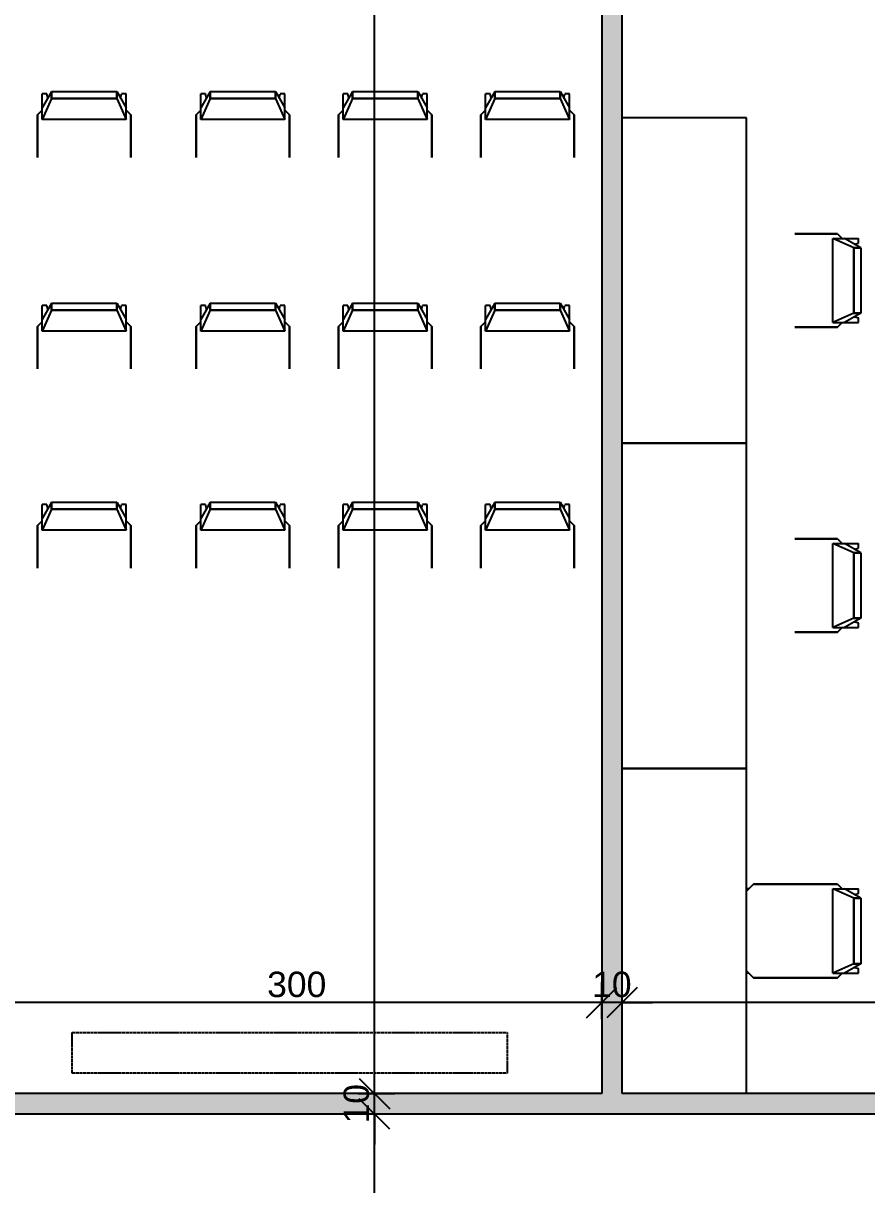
# Model space of a CAD drawing. Extents: x -5566 to 5867, y -120 to 4683.
# Drawn here: x -4947 to -4532, y 796 to 1367 of the extents above; entities that cross this region are included whole.
import ezdxf

# ---------------------------------------------------------------- set-up
doc = ezdxf.new("R2010")
doc.units = 0
doc.linetypes.add('HIDDEN_2', pattern=[0.6, 0.4, -0.2])
doc.layers.get('0').update_dxf_attribs({"linetype": 'CONTINUOUS'})
doc.layers.get('DEFPOINTS').update_dxf_attribs({"linetype": 'CONTINUOUS'})
for name, color, linetype in [('A-ANNO-DIMS', 211, 'CONTINUOUS'), ('A-FLOR-OVHD', 1, 'HIDDEN_2'), ('A-WALL-PATT', 111, 'CONTINUOUS'), ('G-IMPT', 8, 'CONTINUOUS'), ('I-FURN', 30, 'CONTINUOUS'), ('I-WALL', 2, 'CONTINUOUS')]:
    doc.layers.add(name, color=color, linetype=linetype)
doc.styles.add('ARIAL', font='arial.ttf', dxfattribs={"height": 12.5})
doc.dimstyles.new('100_200_2_5MM_ARIAL_CM', dxfattribs={"dimscale": 30.48, "dimtxt": 12.753242, "dimasz": 0.492126, "dimexe": 0.328084, "dimexo": 0.0625, "dimgap": 0.082021, "dimtad": 1, "dimdec": 0, "dimzin": 0, "dimtxsty": 'ARIAL', "dimblk1": 'OBLIQUE', "dimblk2": 'OBLIQUE', "dimsah": 1, "dimcen": 0.09, "dimdle": 0.328084, "dimazin": 3, "dimtfac": 1, "dimtdec": 4, "dimtix": 1, "dimtmove": 0, "dimatfit": 3, "dimtvp": 1, "dimtolj": 1, "dimtzin": 0})
doc.dimstyles.new('200_100_2_5MM_ARIAL_CM___O', dxfattribs={"dimscale": 30.48, "dimtxt": 12.753242, "dimasz": 0.492126, "dimexe": 0.328084, "dimexo": 0.0625, "dimgap": 0.082021, "dimtad": 1, "dimdec": 0, "dimzin": 0, "dimtxsty": 'ARIAL', "dimblk1": 'OBLIQUE', "dimblk2": 'OBLIQUE', "dimsah": 1, "dimcen": 0.09, "dimdle": 0.328084, "dimazin": 3, "dimtfac": 1, "dimtdec": 4, "dimtix": 1, "dimtmove": 0, "dimatfit": 3, "dimtvp": 1, "dimtolj": 1, "dimtzin": 0})

# ---------------------------------------------------------------- blocks, each defined once
blk = doc.blocks.new('AR_FUR_CHAIR_ARMLESS_-_12Z')
at = {"layer": 'G-IMPT'}
for p, q in [((-48.26, 20.68), (-45.96, 22.98)), ((-45.96, 22.98), (-48.26, 20.68)), ((-45.96, 22.98), (-25, 22.98)), ((-25, 22.98), (-45.96, 22.98)), ((-57.45, 16.09), (-49.41, 20.68)), ((-57.45, 16.09), (-49.41, 20.68)), ((-56.3, 20.68), (-56.3, 18.38)), ((-49.41, 20.68), (-56.3, 20.68)), ((-54.3, 17.89), (-56.3, 18.38)), ((-54.01, 16.09), (-43.66, 20.68)), ((-54.01, 16.09), (-43.66, 20.68)), ((-43.66, 20.68), (-49.41, 20.68)), ((-43.66, 20.68), (-43.66, -20.68)), ((-57.45, -16.09), (-57.45, 16.09)), ((-57.45, 16.09), (-54.01, 16.09)), ((-57.45, -16.09), (-57.45, 16.09)), ((-54.01, 16.09), (-57.45, 16.09)), ((-54.01, -16.09), (-54.01, 16.09)), ((-54.01, 16.09), (-54.01, -16.09)), ((-57.45, -16.09), (-54.01, -16.09)), ((-57.45, -16.09), (-49.41, -20.68)), ((-54.01, -16.09), (-57.45, -16.09)), ((-57.45, -16.09), (-49.41, -20.68)), ((-54.01, -16.09), (-43.66, -20.68)), ((-54.01, -16.09), (-43.66, -20.68)), ((-54.3, -17.89), (-56.3, -18.38)), ((-56.3, -18.38), (-56.3, -20.68)), ((-49.41, -20.68), (-56.3, -20.68)), ((-43.66, -20.68), (-49.41, -20.68)), ((-45.96, -22.98), (-48.26, -20.68)), ((-45.96, -22.98), (-48.26, -20.68)), ((-45.96, -22.98), (-25, -22.98)), ((-25, -22.98), (-45.96, -22.98))]:
    blk.add_line(p, q, dxfattribs=at)
blk = doc.blocks.new('AR_FUR_CHAIR_ARMLESS_-_AR_')
blk.add_blockref('AR_FUR_CHAIR_ARMLESS_-_12Z', (0, 0))
blk = doc.blocks.new('AR_FUR_DESK_OFFICE_-_160_C')
at = {"layer": 'I-FURN'}
for p, q in [((156.2, 1.83), (156.2, 63.1)), ((-3.8, 1.83), (156.2, 1.83))]:
    blk.add_line(p, q, dxfattribs=at)
blk = doc.blocks.new('AR_FUR_DESK_OFFICE_-_160_D')
at = {"layer": 'I-FURN'}
for p, q in [((-3.8, 63.1), (-3.8, 1.83)), ((156.2, 1.83), (156.2, 63.1)), ((-3.8, 1.83), (156.2, 1.83))]:
    blk.add_line(p, q, dxfattribs=at)
blk = doc.blocks.new('AR_FUR_CHAIR_ARMLESS_-_124')
at = {"layer": 'G-IMPT'}
for p, q in [((-48.26, 20.68), (-45.96, 22.98)), ((-45.96, 22.98), (-48.26, 20.68)), ((-45.96, 22.98), (-4.6, 22.98)), ((-4.6, 22.98), (-45.96, 22.98)), ((-1.27, 19.65), (-4.6, 22.98)), ((-1.27, 19.65), (-4.6, 22.98)), ((-57.45, 16.09), (-49.41, 20.68)), ((-57.45, 16.09), (-49.41, 20.68)), ((-56.3, 20.68), (-56.3, 18.38)), ((-49.41, 20.68), (-56.3, 20.68)), ((-54.3, 17.89), (-56.3, 18.38)), ((-54.01, 16.09), (-43.66, 20.68)), ((-54.01, 16.09), (-43.66, 20.68)), ((-43.66, 20.68), (-49.41, 20.68)), ((-43.66, 20.68), (-43.66, -20.68)), ((-2.3, 20.68), (-1.27, 20.68)), ((-57.45, -16.09), (-57.45, 16.09)), ((-57.45, 16.09), (-54.01, 16.09)), ((-57.45, -16.09), (-57.45, 16.09)), ((-54.01, 16.09), (-57.45, 16.09)), ((-54.01, -16.09), (-54.01, 16.09)), ((-54.01, 16.09), (-54.01, -16.09)), ((-57.45, -16.09), (-54.01, -16.09)), ((-57.45, -16.09), (-49.41, -20.68)), ((-54.01, -16.09), (-57.45, -16.09)), ((-57.45, -16.09), (-49.41, -20.68)), ((-54.01, -16.09), (-43.66, -20.68)), ((-54.01, -16.09), (-43.66, -20.68)), ((-54.3, -17.89), (-56.3, -18.38)), ((-56.3, -18.38), (-56.3, -20.68)), ((-49.41, -20.68), (-56.3, -20.68)), ((-43.66, -20.68), (-49.41, -20.68)), ((-45.96, -22.98), (-48.26, -20.68)), ((-45.96, -22.98), (-48.26, -20.68)), ((-4.6, -22.98), (-1.27, -19.65)), ((-1.27, -19.65), (-4.6, -22.98)), ((-2.3, -20.68), (-1.27, -20.68)), ((-45.96, -22.98), (-4.6, -22.98)), ((-4.6, -22.98), (-45.96, -22.98))]:
    blk.add_line(p, q, dxfattribs=at)
blk = doc.blocks.new('AR_FUR_CHAIR_ARMLESS_-_AR5')
blk.add_blockref('AR_FUR_CHAIR_ARMLESS_-_124', (0, 0))
blk = doc.blocks.new('_OBLIQUE')
at = {"color": 0, "linetype": 'BYBLOCK'}
blk.add_line((-0.5, -0.5), (0.5, 0.5), dxfattribs=at)
blk = doc.blocks.new('DIMBLOCK79-LEVEL__9_00')
at = {"layer": 'A-ANNO-DIMS', "color": 0}
for p, q in [((-4774.25, 187.99), (-4774.25, 840.49)), ((-4782.35, 830.49), (-4764.25, 830.49)), ((-4782.35, 197.99), (-4764.25, 197.99))]:
    blk.add_line(p, q, dxfattribs=at)
at = {"layer": 'DEFPOINTS', "color": 0}
for p in [(-4784.25, 830.49), (-4774.25, 830.49), (-4784.25, 197.99)]:
    blk.add_point(p, dxfattribs=at)
at = {"layer": 'A-ANNO-DIMS', "color": 0, "xscale": 15, "yscale": 15, "zscale": 15}
for p, rotation in [((-4774.25, 830.49), 90), ((-4774.25, 197.99), 270)]:
    blk.add_blockref('_OBLIQUE', p, dxfattribs=dict(at, rotation=rotation))
at = {"layer": 'A-ANNO-DIMS', "color": 0, "insert": (-4783.14, 514.24), "char_height": 12.5, "width": 34.6103, "attachment_point": 5, "rotation": 90, "style": 'ARIAL'}
blk.add_mtext('\\A1;633', dxfattribs=at)
blk = doc.blocks.new('DIMBLOCK80-LEVEL__9_00')
at = {"layer": 'A-ANNO-DIMS', "color": 0}
for p, q in [((-4774.25, 840.49), (-4774.25, 855.49)), ((-4782.35, 840.49), (-4764.25, 840.49)), ((-4774.25, 830.49), (-4774.25, 840.49)), ((-4782.35, 830.49), (-4764.25, 830.49)), ((-4774.25, 830.49), (-4774.25, 815.49))]:
    blk.add_line(p, q, dxfattribs=at)
at = {"layer": 'DEFPOINTS', "color": 0}
for p in [(-4784.25, 840.49), (-4774.25, 840.49), (-4784.25, 830.49)]:
    blk.add_point(p, dxfattribs=at)
at = {"layer": 'A-ANNO-DIMS', "color": 0, "xscale": 15, "yscale": 15, "zscale": 15}
for p, rotation in [((-4774.25, 840.49), 270), ((-4774.25, 830.49), 90)]:
    blk.add_blockref('_OBLIQUE', p, dxfattribs=dict(at, rotation=rotation))
at = {"layer": 'A-ANNO-DIMS', "color": 0, "insert": (-4783.13, 835.49), "char_height": 12.5, "width": 23.0736, "attachment_point": 5, "rotation": 90, "style": 'ARIAL'}
blk.add_mtext('\\A1;10', dxfattribs=at)
blk = doc.blocks.new('DIMBLOCK81-LEVEL__9_00')
at = {"layer": 'A-ANNO-DIMS', "color": 0}
for p, q in [((-4774.25, 830.49), (-4774.25, 2132.99)), ((-4782.35, 2122.99), (-4764.25, 2122.99)), ((-4782.35, 840.49), (-4764.25, 840.49))]:
    blk.add_line(p, q, dxfattribs=at)
at = {"layer": 'DEFPOINTS', "color": 0}
for p in [(-4784.25, 2122.99), (-4774.25, 2122.99), (-4784.25, 840.49)]:
    blk.add_point(p, dxfattribs=at)
at = {"layer": 'A-ANNO-DIMS', "color": 0, "xscale": 15, "yscale": 15, "zscale": 15}
for p, rotation in [((-4774.25, 2122.99), 90), ((-4774.25, 840.49), 270)]:
    blk.add_blockref('_OBLIQUE', p, dxfattribs=dict(at, rotation=rotation))
at = {"layer": 'A-ANNO-DIMS', "color": 0, "insert": (-4783.14, 1481.74), "char_height": 12.5, "width": 46.1471, "attachment_point": 5, "rotation": 90, "style": 'ARIAL'}
blk.add_mtext('\\A1;1283', dxfattribs=at)
blk = doc.blocks.new('DIMBLOCK167-LEVEL__9_00')
at = {"layer": 'A-ANNO-DIMS', "color": 0}
for p, q in [((-4652.5, 877.16), (-4652.5, 895.25)), ((-4352.5, 877.16), (-4352.5, 895.25)), ((-4342.5, 885.25), (-4662.5, 885.25))]:
    blk.add_line(p, q, dxfattribs=at)
at = {"layer": 'DEFPOINTS', "color": 0}
for p in [(-4652.5, 885.25), (-4652.5, 875.25), (-4352.5, 875.25)]:
    blk.add_point(p, dxfattribs=at)
at = {"layer": 'A-ANNO-DIMS', "color": 0, "xscale": 15, "yscale": 15, "zscale": 15, "rotation": 180}
blk.add_blockref('_OBLIQUE', (-4652.5, 885.25), dxfattribs=at)
at = {"layer": 'A-ANNO-DIMS', "color": 0, "xscale": 15, "yscale": 15, "zscale": 15}
blk.add_blockref('_OBLIQUE', (-4352.5, 885.25), dxfattribs=at)
at = {"layer": 'A-ANNO-DIMS', "color": 0, "insert": (-4502.5, 894.14), "char_height": 12.5, "width": 34.6103, "attachment_point": 5, "style": 'ARIAL'}
blk.add_mtext('\\A1;300', dxfattribs=at)
blk = doc.blocks.new('DIMBLOCK168-LEVEL__9_00')
at = {"layer": 'A-ANNO-DIMS', "color": 0}
for p, q in [((-4662.5, 877.16), (-4662.5, 895.25)), ((-4652.5, 877.16), (-4652.5, 895.25)), ((-4662.5, 885.25), (-4677.5, 885.25)), ((-4652.5, 885.25), (-4662.5, 885.25)), ((-4652.5, 885.25), (-4637.5, 885.25))]:
    blk.add_line(p, q, dxfattribs=at)
at = {"layer": 'DEFPOINTS', "color": 0}
for p in [(-4662.5, 885.25), (-4662.5, 875.25), (-4652.5, 875.25)]:
    blk.add_point(p, dxfattribs=at)
at = {"layer": 'A-ANNO-DIMS', "color": 0, "xscale": 15, "yscale": 15, "zscale": 15}
blk.add_blockref('_OBLIQUE', (-4662.5, 885.25), dxfattribs=at)
at = {"layer": 'A-ANNO-DIMS', "color": 0, "xscale": 15, "yscale": 15, "zscale": 15, "rotation": 180}
blk.add_blockref('_OBLIQUE', (-4652.5, 885.25), dxfattribs=at)
at = {"layer": 'A-ANNO-DIMS', "color": 0, "insert": (-4657.5, 894.14), "char_height": 12.5, "width": 23.0736, "attachment_point": 5, "style": 'ARIAL'}
blk.add_mtext('\\A1;10', dxfattribs=at)
blk = doc.blocks.new('DIMBLOCK169-LEVEL__9_00')
at = {"layer": 'A-ANNO-DIMS', "color": 0}
for p, q in [((-4962.5, 893.35), (-4962.5, 875.25)), ((-4662.5, 877.16), (-4662.5, 895.25)), ((-4652.5, 885.25), (-4972.5, 885.25))]:
    blk.add_line(p, q, dxfattribs=at)
at = {"layer": 'DEFPOINTS', "color": 0}
for p in [(-4962.5, 895.25), (-4962.5, 885.25), (-4662.5, 875.25)]:
    blk.add_point(p, dxfattribs=at)
at = {"layer": 'A-ANNO-DIMS', "color": 0, "xscale": 15, "yscale": 15, "zscale": 15, "rotation": 180}
blk.add_blockref('_OBLIQUE', (-4962.5, 885.25), dxfattribs=at)
at = {"layer": 'A-ANNO-DIMS', "color": 0, "xscale": 15, "yscale": 15, "zscale": 15}
blk.add_blockref('_OBLIQUE', (-4662.5, 885.25), dxfattribs=at)
at = {"layer": 'A-ANNO-DIMS', "color": 0, "insert": (-4812.5, 894.14), "char_height": 12.5, "width": 34.6103, "attachment_point": 5, "style": 'ARIAL'}
blk.add_mtext('\\A1;300', dxfattribs=at)

msp = doc.modelspace()

# ---------------------------------------------------------------- hatches: boundary and pattern name
at = {"layer": 'A-WALL-PATT'}
h = msp.add_hatch(color=256, dxfattribs=at)
h.paths.add_polyline_path([(-4662.5, 1396.52), (-4662.5, 840.49), (-4652.5, 840.49), (-4652.5, 1487.99), (-4662.5, 1487.99), (-4662.5, 1484.49)], flags=0)
h.paths.add_polyline_path([(-4662.5, 1602.99), (-4662.5, 1587.99), (-4652.5, 1587.99), (-4652.5, 1602.99), (-4662.05, 1602.99)], flags=0)
msp.add_hatch(color=256, dxfattribs=at).paths.add_polyline_path([(-4985.5, 840.49), (-4985.5, 830.49), (-3809.5, 830.49), (-3809.5, 840.49), (-4984.45, 840.49)], flags=0)

# ---------------------------------------------------------------- linework, layer by layer
at = {"layer": 'A-FLOR-OVHD'}
for p, q in [((-4923, 870.49), (-4709, 870.49)), ((-4923, 850.49), (-4923, 870.49)), ((-4709, 870.49), (-4709, 850.49)), ((-4709, 850.49), (-4923, 850.49))]:
    msp.add_line(p, q, dxfattribs=at)
at = {"layer": 'I-WALL'}
for p, q in [((-4662.5, 1484.49), (-4662.5, 840.49)), ((-4652.5, 840.49), (-4652.5, 1484.49)), ((-4662.5, 840.49), (-4985.5, 840.49)), ((-4352.5, 840.49), (-4652.5, 840.49)), ((-4985.5, 830.49), (-4405, 830.49))]:
    msp.add_line(p, q, dxfattribs=at)

# ---------------------------------------------------------------- block references
at = {"layer": 'I-FURN'}
for name, p, rotation in [('AR_FUR_CHAIR_ARMLESS_-_AR_', (-4917, 1275.99), 270), ('AR_FUR_CHAIR_ARMLESS_-_AR_', (-4839, 1275.99), 270), ('AR_FUR_CHAIR_ARMLESS_-_AR_', (-4769, 1275.99), 270), ('AR_FUR_CHAIR_ARMLESS_-_AR_', (-4699, 1275.99), 270), ('AR_FUR_DESK_OFFICE_-_160_D', (-4589.4, 1164.29), 89.99999999999999), ('AR_FUR_CHAIR_ARMLESS_-_AR_', (-4592.5, 1240.49), 180), ('AR_FUR_CHAIR_ARMLESS_-_AR_', (-4917, 1171.99), 270), ('AR_FUR_CHAIR_ARMLESS_-_AR_', (-4839, 1171.99), 270), ('AR_FUR_CHAIR_ARMLESS_-_AR_', (-4769, 1171.99), 270), ('AR_FUR_CHAIR_ARMLESS_-_AR_', (-4699, 1171.99), 270), ('AR_FUR_DESK_OFFICE_-_160_D', (-4589.4, 1004.29), 89.99999999999999), ('AR_FUR_CHAIR_ARMLESS_-_AR_', (-4917, 1073.99), 270), ('AR_FUR_CHAIR_ARMLESS_-_AR_', (-4839, 1073.99), 270), ('AR_FUR_CHAIR_ARMLESS_-_AR_', (-4769, 1073.99), 270), ('AR_FUR_CHAIR_ARMLESS_-_AR_', (-4699, 1073.99), 270), ('AR_FUR_CHAIR_ARMLESS_-_AR_', (-4592.5, 1090.49), 180), ('AR_FUR_DESK_OFFICE_-_160_C', (-4589.4, 844.29), 89.99999999999999), ('AR_FUR_CHAIR_ARMLESS_-_AR5', (-4592.5, 920.49), 180)]:
    msp.add_blockref(name, p, dxfattribs=dict(at, rotation=rotation))

# ---------------------------------------------------------------- dimensions: what is measured, and where the dimension line sits
at = {"layer": 'A-ANNO-DIMS'}
for base, p1, p2, override, picture, middle in [((-4774.25199982, 2122.99172688), (-4784.25199982, 840.49172688), (-4784.25199982, 2122.99172688), {"dimpost": '<>', "dimfxl": 1282.5}, 'DIMBLOCK81-LEVEL__9_00', (-4783.13842546, 1481.74172688)), ((-4774.25, 840.49), (-4784.25, 830.49), (-4784.25, 840.49), {"dimpost": '<>', "dimfxl": 10}, 'DIMBLOCK80-LEVEL__9_00', (-4783.13, 835.49)), ((-4774.25199982, 830.49172688), (-4784.25199982, 197.99172688), (-4784.25199982, 830.49172688), {"dimpost": '<>', "dimfxl": 632.5}, 'DIMBLOCK79-LEVEL__9_00', (-4783.13842546, 514.24172688))]:
    dim = msp.add_linear_dim(base=base, p1=p1, p2=p2, angle=270, dimstyle='100_200_2_5MM_ARIAL_CM', override=override, dxfattribs=at)
    dim.commit()
    dim.dimension.update_dxf_attribs({"geometry": picture, "text_midpoint": middle})
for base, p1, p2, override, picture, middle in [((-4962.5, 885.25), (-4662.5, 875.25), (-4962.5, 895.25), {"dimpost": '<>', "dimfxl": 300.665928}, 'DIMBLOCK169-LEVEL__9_00', (-4812.5, 894.14)), ((-4662.5, 885.25), (-4652.5, 875.25), (-4662.5, 875.25), {"dimpost": '<>', "dimfxl": 10}, 'DIMBLOCK168-LEVEL__9_00', (-4657.5, 894.14)), ((-4652.5, 885.25), (-4352.5, 875.25), (-4652.5, 875.25), {"dimpost": '<>', "dimfxl": 300}, 'DIMBLOCK167-LEVEL__9_00', (-4502.5, 894.14))]:
    dim = msp.add_linear_dim(base=base, p1=p1, p2=p2, dimstyle='200_100_2_5MM_ARIAL_CM___O', override=override, dxfattribs=at)
    dim.commit()
    dim.dimension.update_dxf_attribs({"geometry": picture, "text_midpoint": middle})

doc.saveas('drawing.dxf')
